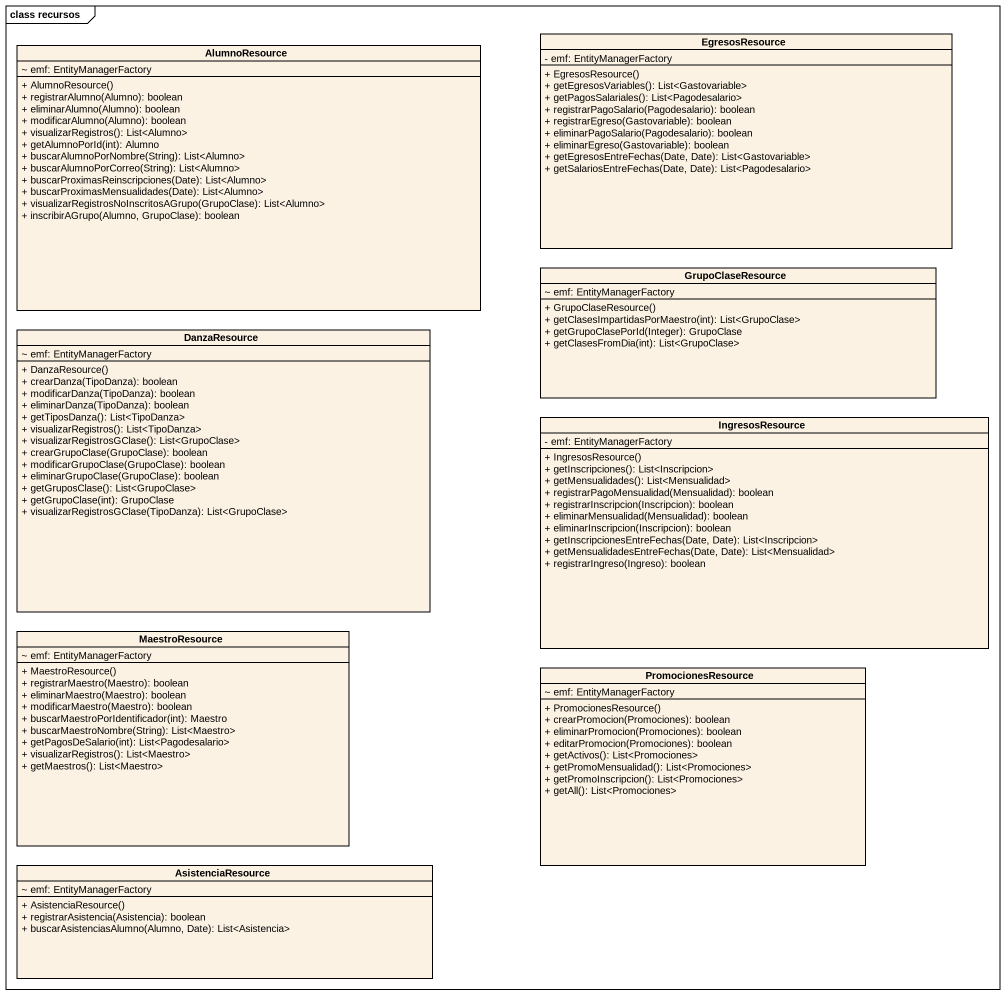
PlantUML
@startuml
mainframe class recursos
hide circle
hide empty members
skinparam classAttributeIconSize 0
class AlumnoResource {
  ~ emf: EntityManagerFactory
  + AlumnoResource()
  + registrarAlumno(Alumno): boolean
  + eliminarAlumno(Alumno): boolean
  + modificarAlumno(Alumno): boolean
  + visualizarRegistros(): List<Alumno>
  + getAlumnoPorId(int): Alumno
  + buscarAlumnoPorNombre(String): List<Alumno>
  + buscarAlumnoPorCorreo(String): List<Alumno>
  + buscarProximasReinscripciones(Date): List<Alumno>
  + buscarProximasMensualidades(Date): List<Alumno>
  + visualizarRegistrosNoInscritosAGrupo(GrupoClase): List<Alumno>
  + inscribirAGrupo(Alumno, GrupoClase): boolean
}
class EgresosResource {
  - emf: EntityManagerFactory
  + EgresosResource()
  + getEgresosVariables(): List<Gastovariable>
  + getPagosSalariales(): List<Pagodesalario>
  + registrarPagoSalario(Pagodesalario): boolean
  + registrarEgreso(Gastovariable): boolean
  + eliminarPagoSalario(Pagodesalario): boolean
  + eliminarEgreso(Gastovariable): boolean
  + getEgresosEntreFechas(Date, Date): List<Gastovariable>
  + getSalariosEntreFechas(Date, Date): List<Pagodesalario>
}
class GrupoClaseResource {
  ~ emf: EntityManagerFactory
  + GrupoClaseResource()
  + getClasesImpartidasPorMaestro(int): List<GrupoClase>
  + getGrupoClasePorId(Integer): GrupoClase
  + getClasesFromDia(int): List<GrupoClase>
}
class DanzaResource {
  ~ emf: EntityManagerFactory
  + DanzaResource()
  + crearDanza(TipoDanza): boolean
  + modificarDanza(TipoDanza): boolean
  + eliminarDanza(TipoDanza): boolean
  + getTiposDanza(): List<TipoDanza>
  + visualizarRegistros(): List<TipoDanza>
  + visualizarRegistrosGClase(): List<GrupoClase>
  + crearGrupoClase(GrupoClase): boolean
  + modificarGrupoClase(GrupoClase): boolean
  + eliminarGrupoClase(GrupoClase): boolean
  + getGruposClase(): List<GrupoClase>
  + getGrupoClase(int): GrupoClase
  + visualizarRegistrosGClase(TipoDanza): List<GrupoClase>
}
class IngresosResource {
  - emf: EntityManagerFactory
  + IngresosResource()
  + getInscripciones(): List<Inscripcion>
  + getMensualidades(): List<Mensualidad>
  + registrarPagoMensualidad(Mensualidad): boolean
  + registrarInscripcion(Inscripcion): boolean
  + eliminarMensualidad(Mensualidad): boolean
  + eliminarInscripcion(Inscripcion): boolean
  + getInscripcionesEntreFechas(Date, Date): List<Inscripcion>
  + getMensualidadesEntreFechas(Date, Date): List<Mensualidad>
  + registrarIngreso(Ingreso): boolean
}
class MaestroResource {
  ~ emf: EntityManagerFactory
  + MaestroResource()
  + registrarMaestro(Maestro): boolean
  + eliminarMaestro(Maestro): boolean
  + modificarMaestro(Maestro): boolean
  + buscarMaestroPorIdentificador(int): Maestro
  + buscarMaestroNombre(String): List<Maestro>
  + getPagosDeSalario(int): List<Pagodesalario>
  + visualizarRegistros(): List<Maestro>
  + getMaestros(): List<Maestro>
}
class PromocionesResource {
  ~ emf: EntityManagerFactory
  + PromocionesResource()
  + crearPromocion(Promociones): boolean
  + eliminarPromocion(Promociones): boolean
  + editarPromocion(Promociones): boolean
  + getActivos(): List<Promociones>
  + getPromoMensualidad(): List<Promociones>
  + getPromoInscripcion(): List<Promociones>
  + getAll(): List<Promociones>
}
class AsistenciaResource {
  ~ emf: EntityManagerFactory
  + AsistenciaResource()
  + registrarAsistencia(Asistencia): boolean
  + buscarAsistenciasAlumno(Alumno, Date): List<Asistencia>
}
@enduml
